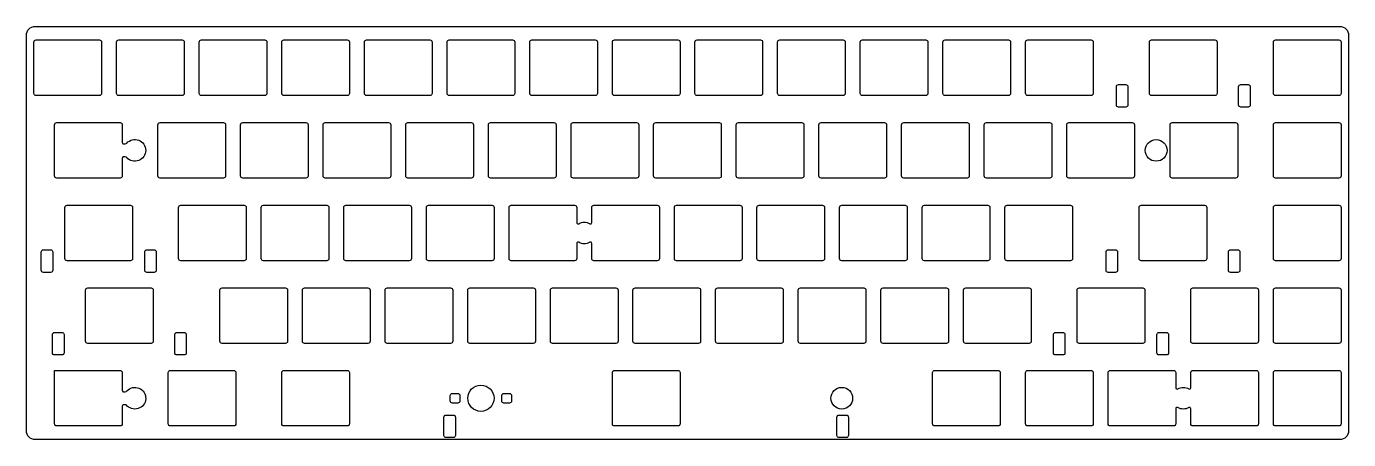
# Model space of a CAD drawing. Header units: millimetres. Extents: x 10 to 315, y 12 to 107.
import ezdxf

# ---------------------------------------------------------------- set-up
doc = ezdxf.new("R2010")
doc.units = ezdxf.units.MM
doc.layers.get('0').update_dxf_attribs({"linetype": 'CONTINUOUS'})

msp = doc.modelspace()

# ---------------------------------------------------------------- linework, layer by layer
for points in [[(12.48, 11.88, -0.414214), (10.48, 13.88), (10.48, 105.13, -0.414214), (12.48, 107.13), (313.27, 107.13, -0.414214), (315.27, 105.13), (315.27, 13.88, -0.414214), (313.27, 11.88)], [(12.2, 103.51, -0.414214), (12.7, 104.01), (27.3, 104.01, -0.414214), (27.8, 103.51), (27.8, 91.71, -0.414214), (27.3, 91.21), (12.7, 91.21, -0.414214), (12.2, 91.71)], [(31.25, 91.71), (31.25, 103.51, -0.414214), (31.75, 104.01), (46.35, 104.01, -0.414214), (46.85, 103.51), (46.85, 91.71, -0.414214), (46.35, 91.21), (31.75, 91.21, -0.414214)], [(50.3, 103.51, -0.414214), (50.8, 104.01), (65.4, 104.01, -0.414214), (65.9, 103.51), (65.9, 91.71, -0.414214), (65.4, 91.21), (50.8, 91.21, -0.414214), (50.3, 91.71)], [(84.95, 91.71, -0.414214), (84.45, 91.21), (69.85, 91.21, -0.414214), (69.35, 91.71), (69.35, 103.51, -0.414214), (69.85, 104.01), (84.45, 104.01, -0.414214), (84.95, 103.51)], [(88.4, 91.71), (88.4, 103.51, -0.414214), (88.9, 104.01), (103.5, 104.01, -0.414214), (104, 103.51), (104, 91.71, -0.414214), (103.5, 91.21), (88.9, 91.21, -0.414214)], [(107.95, 104.01), (122.55, 104.01, -0.414214), (123.05, 103.51), (123.05, 91.71, -0.414214), (122.55, 91.21), (107.95, 91.21, -0.414214), (107.45, 91.71), (107.45, 103.51, -0.414214)], [(142.1, 103.51), (142.1, 91.71, -0.414214), (141.6, 91.21), (127, 91.21, -0.414214), (126.5, 91.71), (126.5, 103.51, -0.414214), (127, 104.01), (141.6, 104.01, -0.414214)], [(145.55, 91.71), (145.55, 103.51, -0.414214), (146.05, 104.01), (160.65, 104.01, -0.414214), (161.15, 103.51), (161.15, 91.71, -0.414214), (160.65, 91.21), (146.05, 91.21, -0.414214)], [(179.7, 104.01, -0.414214), (180.2, 103.51), (180.2, 91.71, -0.414214), (179.7, 91.21), (165.1, 91.21, -0.414214), (164.6, 91.71), (164.6, 103.51, -0.414214), (165.1, 104.01)], [(199.25, 103.51), (199.25, 91.71, -0.414214), (198.75, 91.21), (184.15, 91.21, -0.414214), (183.65, 91.71), (183.65, 103.51, -0.414214), (184.15, 104.01), (198.75, 104.01, -0.414214)], [(203.2, 91.21, -0.414214), (202.7, 91.71), (202.7, 103.51, -0.414214), (203.2, 104.01), (217.8, 104.01, -0.414214), (218.3, 103.51), (218.3, 91.71, -0.414214), (217.8, 91.21)], [(236.85, 104.01, -0.414214), (237.35, 103.51), (237.35, 91.71, -0.414214), (236.85, 91.21), (222.25, 91.21, -0.414214), (221.75, 91.71), (221.75, 103.51, -0.414214), (222.25, 104.01)], [(240.8, 91.71), (240.8, 103.51, -0.414214), (241.3, 104.01), (255.9, 104.01, -0.414214), (256.4, 103.51), (256.4, 91.71, -0.414214), (255.9, 91.21), (241.3, 91.21, -0.414214)], [(284.47, 91.21), (269.87, 91.21, -0.414214), (269.37, 91.71), (269.37, 103.51, -0.414214), (269.87, 104.01), (284.47, 104.01, -0.414214), (284.97, 103.51), (284.97, 91.71, -0.414214)], [(313.05, 91.21), (298.45, 91.21, -0.414214), (297.95, 91.71), (297.95, 103.51, -0.414214), (298.45, 104.01), (313.05, 104.01, -0.414214), (313.55, 103.51), (313.55, 91.71, -0.414214)], [(263.91, 88.53), (262.24, 88.53, -0.414214), (261.74, 89.03), (261.74, 93.24, -0.414214), (262.24, 93.74), (263.91, 93.74, -0.414214), (264.41, 93.24), (264.41, 89.03, -0.414214)], [(292.1, 93.74, -0.414214), (292.6, 93.24), (292.6, 89.03, -0.414214), (292.1, 88.53), (290.44, 88.53, -0.414214), (289.94, 89.03), (289.94, 93.24, -0.414214), (290.44, 93.74)], [(32.56, 72.66, -0.414214), (32.06, 72.16), (17.46, 72.16, -0.414214), (16.96, 72.66), (16.96, 84.46, -0.414214), (17.46, 84.96), (32.06, 84.96, -0.414214), (32.56, 84.46), (32.56, 80.36, 0.414214), (32.86, 80.06), (33.24, 80.06, 0.213422), (33.61, 80.23, -2.618034), (33.61, 76.89, 0.213422), (33.24, 77.06), (32.86, 77.06, 0.414214), (32.56, 76.76)], [(40.78, 72.66), (40.78, 84.46, -0.414214), (41.28, 84.96), (55.87, 84.96, -0.414214), (56.37, 84.46), (56.37, 72.66, -0.414214), (55.87, 72.16), (41.28, 72.16, -0.414214)], [(59.83, 72.66), (59.83, 84.46, -0.414214), (60.33, 84.96), (74.92, 84.96, -0.414214), (75.42, 84.46), (75.42, 72.66, -0.414214), (74.92, 72.16), (60.33, 72.16, -0.414214)], [(79.38, 84.96), (93.97, 84.96, -0.414214), (94.47, 84.46), (94.47, 72.66, -0.414214), (93.97, 72.16), (79.38, 72.16, -0.414214), (78.88, 72.66), (78.88, 84.46, -0.414214)], [(113.02, 72.16), (98.43, 72.16, -0.414214), (97.93, 72.66), (97.93, 84.46, -0.414214), (98.43, 84.96), (113.02, 84.96, -0.414214), (113.52, 84.46), (113.52, 72.66, -0.414214)], [(132.07, 84.96, -0.414214), (132.57, 84.46), (132.57, 72.66, -0.414214), (132.07, 72.16), (117.47, 72.16, -0.414214), (116.97, 72.66), (116.97, 84.46, -0.414214), (117.47, 84.96)], [(136.52, 84.96), (151.12, 84.96, -0.414214), (151.62, 84.46), (151.62, 72.66, -0.414214), (151.12, 72.16), (136.52, 72.16, -0.414214), (136.02, 72.66), (136.02, 84.46, -0.414214)], [(170.17, 72.16), (155.57, 72.16, -0.414214), (155.07, 72.66), (155.07, 84.46, -0.414214), (155.57, 84.96), (170.17, 84.96, -0.414214), (170.67, 84.46), (170.67, 72.66, -0.414214)], [(174.62, 72.16, -0.414214), (174.12, 72.66), (174.12, 84.46, -0.414214), (174.62, 84.96), (189.22, 84.96, -0.414214), (189.72, 84.46), (189.72, 72.66, -0.414214), (189.22, 72.16)], [(208.77, 84.46), (208.77, 72.66, -0.414214), (208.27, 72.16), (193.67, 72.16, -0.414214), (193.17, 72.66), (193.17, 84.46, -0.414214), (193.67, 84.96), (208.27, 84.96, -0.414214)], [(227.32, 84.96, -0.414214), (227.82, 84.46), (227.82, 72.66, -0.414214), (227.32, 72.16), (212.72, 72.16, -0.414214), (212.22, 72.66), (212.22, 84.46, -0.414214), (212.72, 84.96)], [(231.77, 84.96), (246.37, 84.96, -0.414214), (246.87, 84.46), (246.87, 72.66, -0.414214), (246.37, 72.16), (231.77, 72.16, -0.414214), (231.27, 72.66), (231.27, 84.46, -0.414214)], [(265.92, 84.46), (265.92, 72.66, -0.414214), (265.42, 72.16), (250.82, 72.16, -0.414214), (250.32, 72.66), (250.32, 84.46, -0.414214), (250.82, 84.96), (265.42, 84.96, -0.414214)], [(274.14, 72.66), (274.14, 84.46, -0.414214), (274.64, 84.96), (289.24, 84.96, -0.414214), (289.74, 84.46), (289.74, 72.66, -0.414214), (289.24, 72.16), (274.64, 72.16, -0.414214)], [(313.05, 84.96, -0.414214), (313.55, 84.46), (313.55, 72.66, -0.414214), (313.05, 72.16), (298.45, 72.16, -0.414214), (297.95, 72.66), (297.95, 84.46, -0.414214), (298.45, 84.96)], [(34.94, 53.61, -0.414214), (34.44, 53.11), (19.84, 53.11, -0.414214), (19.34, 53.61), (19.34, 65.41, -0.414214), (19.84, 65.91), (34.44, 65.91, -0.414214), (34.94, 65.41)], [(45.54, 65.41, -0.414214), (46.04, 65.91), (60.64, 65.91, -0.414214), (61.14, 65.41), (61.14, 53.61, -0.414214), (60.64, 53.11), (46.04, 53.11, -0.414214), (45.54, 53.61)], [(65.09, 53.11, -0.414214), (64.59, 53.61), (64.59, 65.41, -0.414214), (65.09, 65.91), (79.69, 65.91, -0.414214), (80.19, 65.41), (80.19, 53.61, -0.414214), (79.69, 53.11)], [(84.14, 65.91), (98.74, 65.91, -0.414214), (99.24, 65.41), (99.24, 53.61, -0.414214), (98.74, 53.11), (84.14, 53.11, -0.414214), (83.64, 53.61), (83.64, 65.41, -0.414214)], [(102.69, 53.61), (102.69, 65.41, -0.414214), (103.19, 65.91), (117.79, 65.91, -0.414214), (118.29, 65.41), (118.29, 53.61, -0.414214), (117.79, 53.11), (103.19, 53.11, -0.414214)], [(140.79, 65.41, -0.414214), (141.29, 65.91), (155.89, 65.91, -0.414214), (156.39, 65.41), (156.39, 53.61, -0.414214), (155.89, 53.11), (141.29, 53.11, -0.414214), (140.79, 53.61), (140.79, 57.1, 0.580733), (140.33, 57.36, -0.273387), (137.79, 57.36, 0.580733), (137.34, 57.1), (137.34, 53.61, -0.414214), (136.84, 53.11), (122.24, 53.11, -0.414214), (121.74, 53.61), (121.74, 65.41, -0.414214), (122.24, 65.91), (136.84, 65.91, -0.414214), (137.34, 65.41), (137.34, 61.92, 0.580733), (137.79, 61.66, -0.273387), (140.33, 61.66, 0.580733), (140.79, 61.92)], [(160.34, 53.11, -0.414214), (159.84, 53.61), (159.84, 65.41, -0.414214), (160.34, 65.91), (174.94, 65.91, -0.414214), (175.44, 65.41), (175.44, 53.61, -0.414214), (174.94, 53.11)], [(178.89, 53.61), (178.89, 65.41, -0.414214), (179.39, 65.91), (193.99, 65.91, -0.414214), (194.49, 65.41), (194.49, 53.61, -0.414214), (193.99, 53.11), (179.39, 53.11, -0.414214)], [(197.94, 65.41, -0.414214), (198.44, 65.91), (213.04, 65.91, -0.414214), (213.54, 65.41), (213.54, 53.61, -0.414214), (213.04, 53.11), (198.44, 53.11, -0.414214), (197.94, 53.61)], [(217.49, 65.91), (232.09, 65.91, -0.414214), (232.59, 65.41), (232.59, 53.61, -0.414214), (232.09, 53.11), (217.49, 53.11, -0.414214), (216.99, 53.61), (216.99, 65.41, -0.414214)], [(251.64, 53.61, -0.414214), (251.14, 53.11), (236.54, 53.11, -0.414214), (236.04, 53.61), (236.04, 65.41, -0.414214), (236.54, 65.91), (251.14, 65.91, -0.414214), (251.64, 65.41)], [(266.99, 65.41, -0.414214), (267.49, 65.91), (282.09, 65.91, -0.414214), (282.59, 65.41), (282.59, 53.61, -0.414214), (282.09, 53.11), (267.49, 53.11, -0.414214), (266.99, 53.61)], [(313.55, 65.41), (313.55, 53.61, -0.414214), (313.05, 53.11), (298.45, 53.11, -0.414214), (297.95, 53.61), (297.95, 65.41, -0.414214), (298.45, 65.91), (313.05, 65.91, -0.414214)], [(16.54, 55.14), (16.54, 50.93, -0.414214), (16.04, 50.43), (14.37, 50.43, -0.414214), (13.87, 50.93), (13.87, 55.14, -0.414214), (14.37, 55.64), (16.04, 55.64, -0.414214)], [(40.41, 55.14), (40.41, 50.93, -0.414214), (39.91, 50.43), (38.25, 50.43, -0.414214), (37.75, 50.93), (37.75, 55.14, -0.414214), (38.25, 55.64), (39.91, 55.64, -0.414214)], [(261.53, 55.64, -0.414214), (262.03, 55.14), (262.03, 50.93, -0.414214), (261.53, 50.43), (259.86, 50.43, -0.414214), (259.36, 50.93), (259.36, 55.14, -0.414214), (259.86, 55.64)], [(289.72, 55.64, -0.414214), (290.22, 55.14), (290.22, 50.93, -0.414214), (289.72, 50.43), (288.06, 50.43, -0.414214), (287.56, 50.93), (287.56, 55.14, -0.414214), (288.06, 55.64)], [(24.61, 34.06, -0.414214), (24.11, 34.56), (24.11, 46.36, -0.414214), (24.61, 46.86), (39.21, 46.86, -0.414214), (39.71, 46.36), (39.71, 34.56, -0.414214), (39.21, 34.06)], [(55.06, 46.36, -0.414214), (55.56, 46.86), (70.16, 46.86, -0.414214), (70.66, 46.36), (70.66, 34.56, -0.414214), (70.16, 34.06), (55.56, 34.06, -0.414214), (55.06, 34.56)], [(74.61, 34.06, -0.414214), (74.11, 34.56), (74.11, 46.36, -0.414214), (74.61, 46.86), (89.21, 46.86, -0.414214), (89.71, 46.36), (89.71, 34.56, -0.414214), (89.21, 34.06)], [(93.16, 34.56), (93.16, 46.36, -0.414214), (93.66, 46.86), (108.26, 46.86, -0.414214), (108.76, 46.36), (108.76, 34.56, -0.414214), (108.26, 34.06), (93.66, 34.06, -0.414214)], [(127.81, 34.56, -0.414214), (127.31, 34.06), (112.71, 34.06, -0.414214), (112.21, 34.56), (112.21, 46.36, -0.414214), (112.71, 46.86), (127.31, 46.86, -0.414214), (127.81, 46.36)], [(146.36, 46.86, -0.414214), (146.86, 46.36), (146.86, 34.56, -0.414214), (146.36, 34.06), (131.76, 34.06, -0.414214), (131.26, 34.56), (131.26, 46.36, -0.414214), (131.76, 46.86)], [(150.81, 46.86), (165.41, 46.86, -0.414214), (165.91, 46.36), (165.91, 34.56, -0.414214), (165.41, 34.06), (150.81, 34.06, -0.414214), (150.31, 34.56), (150.31, 46.36, -0.414214)], [(169.36, 34.56), (169.36, 46.36, -0.414214), (169.86, 46.86), (184.46, 46.86, -0.414214), (184.96, 46.36), (184.96, 34.56, -0.414214), (184.46, 34.06), (169.86, 34.06, -0.414214)], [(203.51, 46.86, -0.414214), (204.01, 46.36), (204.01, 34.56, -0.414214), (203.51, 34.06), (188.91, 34.06, -0.414214), (188.41, 34.56), (188.41, 46.36, -0.414214), (188.91, 46.86)], [(207.96, 34.06, -0.414214), (207.46, 34.56), (207.46, 46.36, -0.414214), (207.96, 46.86), (222.56, 46.86, -0.414214), (223.06, 46.36), (223.06, 34.56, -0.414214), (222.56, 34.06)], [(227.01, 34.06, -0.414214), (226.51, 34.56), (226.51, 46.36, -0.414214), (227.01, 46.86), (241.61, 46.86, -0.414214), (242.11, 46.36), (242.11, 34.56, -0.414214), (241.61, 34.06)], [(268.31, 34.56, -0.414214), (267.81, 34.06), (253.2, 34.06, -0.414214), (252.7, 34.56), (252.7, 46.36, -0.414214), (253.2, 46.86), (267.81, 46.86, -0.414214), (268.31, 46.36)], [(278.9, 46.36, -0.414214), (279.4, 46.86), (294, 46.86, -0.414214), (294.5, 46.36), (294.5, 34.56, -0.414214), (294, 34.06), (279.4, 34.06, -0.414214), (278.9, 34.56)], [(298.45, 34.06, -0.414214), (297.95, 34.56), (297.95, 46.36, -0.414214), (298.45, 46.86), (313.05, 46.86, -0.414214), (313.55, 46.36), (313.55, 34.56, -0.414214), (313.05, 34.06)], [(18.64, 31.38), (16.98, 31.38, -0.414214), (16.48, 31.88), (16.48, 36.09, -0.414214), (16.98, 36.59), (18.64, 36.59, -0.414214), (19.14, 36.09), (19.14, 31.88, -0.414214)], [(46.83, 31.38), (45.17, 31.38, -0.414214), (44.67, 31.88), (44.67, 36.09, -0.414214), (45.17, 36.59), (46.83, 36.59, -0.414214), (47.33, 36.09), (47.33, 31.88, -0.414214)], [(247.23, 31.88), (247.23, 36.09, -0.414214), (247.73, 36.59), (249.4, 36.59, -0.414214), (249.9, 36.09), (249.9, 31.88, -0.414214), (249.4, 31.38), (247.73, 31.38, -0.414214)], [(273.78, 31.88, -0.414214), (273.28, 31.38), (271.61, 31.38, -0.414214), (271.11, 31.88), (271.11, 36.09, -0.414214), (271.61, 36.59), (273.28, 36.59, -0.414214), (273.78, 36.09)], [(16.96, 27.81), (32.06, 27.81, -0.414214), (32.56, 27.31), (32.56, 23.21, 0.414214), (32.86, 22.91), (33.24, 22.91, 0.213422), (33.61, 23.08, -2.797498), (33.47, 19.91), (32.86, 19.91, 0.414214), (32.56, 19.61), (32.56, 15.51, -0.414214), (32.06, 15.01), (17.46, 15.01, -0.414214), (16.96, 15.51)], [(43.66, 15.01, -0.414214), (43.16, 15.51), (43.16, 27.31, -0.414214), (43.66, 27.81), (58.26, 27.81, -0.414214), (58.76, 27.31), (58.76, 15.51, -0.414214), (58.26, 15.01)], [(84.45, 15.01), (69.85, 15.01, -0.414214), (69.35, 15.51), (69.35, 27.31, -0.414214), (69.85, 27.81), (84.45, 27.81, -0.414214), (84.95, 27.31), (84.95, 15.51, -0.414214)], [(145.55, 27.31, -0.414214), (146.05, 27.81), (160.65, 27.81, -0.414214), (161.15, 27.31), (161.15, 15.51, -0.414214), (160.65, 15.01), (146.05, 15.01, -0.414214), (145.55, 15.51)], [(219.87, 27.81), (234.47, 27.81, -0.414214), (234.97, 27.31), (234.97, 15.51, -0.414214), (234.47, 15.01), (219.87, 15.01, -0.414214), (219.37, 15.51), (219.37, 27.31, -0.414214)], [(241.3, 15.01, -0.414214), (240.8, 15.51), (240.8, 27.31, -0.414214), (241.3, 27.81), (255.9, 27.81, -0.414214), (256.4, 27.31), (256.4, 15.51, -0.414214), (255.9, 15.01)], [(274.95, 27.81, -0.414214), (275.45, 27.31), (275.45, 23.81, 0.583098), (275.9, 23.55, -0.273506), (278.45, 23.57, 0.57852), (278.9, 23.83), (278.9, 27.31, -0.414214), (279.4, 27.81), (294, 27.81, -0.414214), (294.5, 27.31), (294.5, 15.51, -0.414214), (294, 15.01), (279.4, 15.01, -0.414214), (278.9, 15.51), (278.9, 18.99, 0.57852), (278.45, 19.25, -0.273506), (275.9, 19.27, 0.583098), (275.45, 19.01), (275.45, 15.51, -0.414214), (274.95, 15.01), (260.35, 15.01, -0.414214), (259.85, 15.51), (259.85, 27.31, -0.414214), (260.35, 27.81)], [(313.05, 15.01), (298.45, 15.01, -0.414214), (297.95, 15.51), (297.95, 27.31, -0.414214), (298.45, 27.81), (313.05, 27.81, -0.414214), (313.55, 27.31), (313.55, 15.51, -0.414214)], [(108.17, 20.78), (108.17, 22.03, -0.414214), (108.67, 22.53), (109.92, 22.53, -0.414214), (110.42, 22.03), (110.42, 20.78, -0.414214), (109.92, 20.28), (108.67, 20.28, -0.414214)], [(121.82, 22.53, -0.414214), (122.32, 22.03), (122.32, 20.78, -0.414214), (121.82, 20.28), (120.57, 20.28, -0.414214), (120.07, 20.78), (120.07, 22.03, -0.414214), (120.57, 22.53)], [(108.88, 17.54, -0.414214), (109.38, 17.04), (109.38, 12.83, -0.414214), (108.88, 12.33), (107.22, 12.33, -0.414214), (106.72, 12.83), (106.72, 17.04, -0.414214), (107.22, 17.54)], [(197.82, 12.33, -0.414214), (197.32, 12.83), (197.32, 17.04, -0.414214), (197.82, 17.54), (199.48, 17.54, -0.414214), (199.98, 17.04), (199.98, 12.83, -0.414214), (199.48, 12.33)]]:
    msp.add_lwpolyline(points, format="xyb", close=True)
for centre, radius in [((270.92, 78.56), 2.5), ((115.25, 21.41), 3.02), ((198.45, 21.41), 2.5)]:
    msp.add_circle(centre, radius)

doc.saveas('drawing.dxf')
